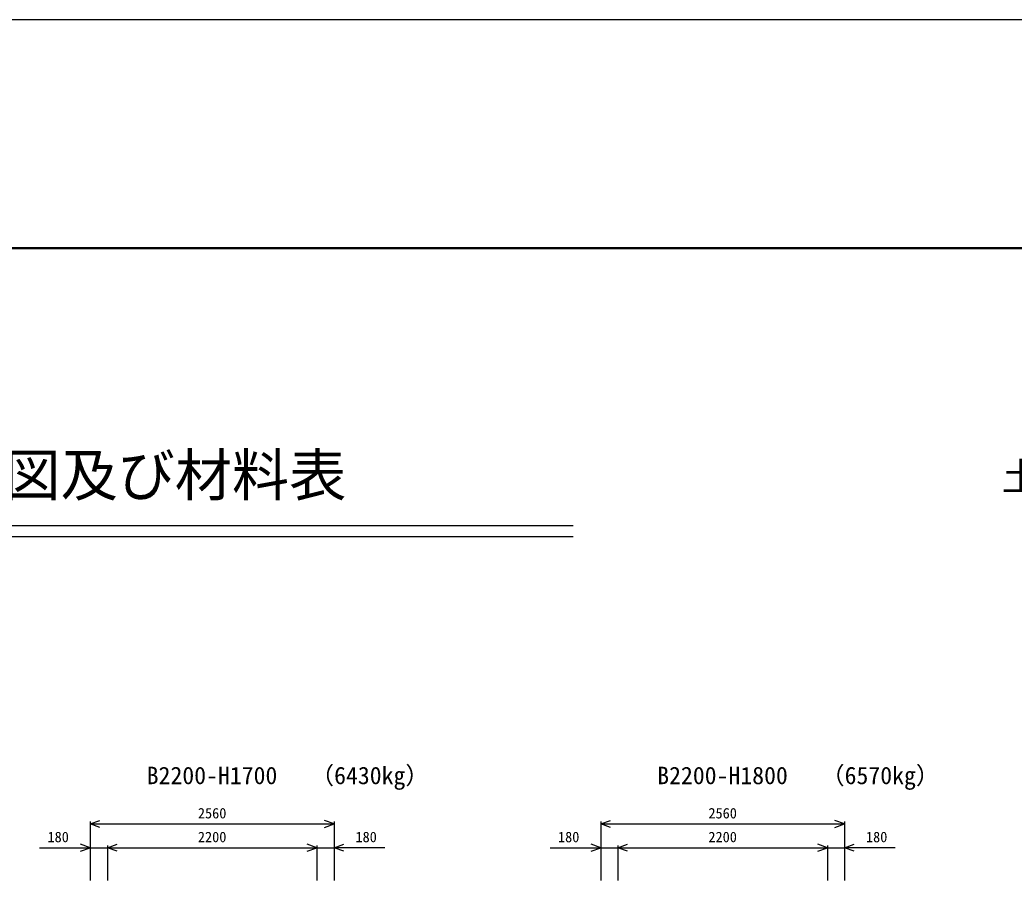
# Model space of a CAD drawing. Units: millimetres, scale not verified. Extents: x -100800 to 100800, y -35640 to 35640.
# Drawn here: x 54620 to 65059, y 26539 to 35640 of the extents above; entities that cross this region are included whole.
import ezdxf
from ezdxf.enums import TextEntityAlignment as Align

# ---------------------------------------------------------------- set-up
doc = ezdxf.new("R2010")
doc.units = ezdxf.units.MM
doc.header["$LTSCALE"] = 120
for name, color, linetype, lineweight in [('0-0_DIM', 7, 'Continuous', 25), ('0-1_Defpoints', 5, 'Continuous', 25), ('0-7_TXT', 7, 'Continuous', 25), ('0-8_WAKU', 3, 'Continuous', 25)]:
    doc.layers.add(name, color=color, linetype=linetype, lineweight=lineweight)
doc.styles.add('ＭＳ ゴシック', font='')
doc.styles.get('ＭＳ ゴシック').set_extended_font_data('MS Gothic')

msp = doc.modelspace()

# ---------------------------------------------------------------- linework, layer by layer
at = {"layer": '0-0_DIM'}
for p, q in [((55359.1, 27216.6), (55359.1, 26598)), ((55359.1, 27192.6), (57919.1, 27192.6)), ((57919.1, 27216.6), (57919.1, 26598)), ((60719.1, 27216.6), (60719.1, 26598)), ((60719.1, 27192.6), (63279.1, 27192.6)), ((63279.1, 27216.6), (63279.1, 26598)), ((54826.4, 26942.6), (55359.1, 26942.6)), ((55539.1, 26966.6), (55539.1, 26598)), ((57739.1, 26966.6), (57739.1, 26598)), ((58451.8, 26942.6), (57919.1, 26942.6)), ((60186.4, 26942.6), (60719.1, 26942.6)), ((60899.1, 26966.6), (60899.1, 26598)), ((63099.1, 26966.6), (63099.1, 26598)), ((63811.8, 26942.6), (63279.1, 26942.6))]:
    msp.add_line(p, q, dxfattribs=at)
for points in [[(55460.6, 27155.7), (55359.1, 27192.6), (55460.6, 27229.6)], [(57817.6, 27155.7), (57919.1, 27192.6), (57817.6, 27229.6)], [(60820.6, 27155.7), (60719.1, 27192.6), (60820.6, 27229.6)], [(63177.6, 27155.7), (63279.1, 27192.6), (63177.6, 27229.6)], [(55257.6, 26905.7), (55359.1, 26942.6), (55257.6, 26979.6)], [(55359.1, 26942.6), (55539.1, 26942.6), (57739.1, 26942.6), (57919.1, 26942.6)], [(55640.6, 26905.7), (55539.1, 26942.6), (55640.6, 26979.6)], [(57637.6, 26905.7), (57739.1, 26942.6), (57637.6, 26979.6)], [(58020.6, 26905.7), (57919.1, 26942.6), (58020.6, 26979.6)], [(60617.6, 26905.7), (60719.1, 26942.6), (60617.6, 26979.6)], [(60719.1, 26942.6), (60899.1, 26942.6), (63099.1, 26942.6), (63279.1, 26942.6)], [(61000.6, 26905.7), (60899.1, 26942.6), (61000.6, 26979.6)], [(62997.6, 26905.7), (63099.1, 26942.6), (62997.6, 26979.6)], [(63380.6, 26905.7), (63279.1, 26942.6), (63380.6, 26979.6)]]:
    msp.add_lwpolyline(points, dxfattribs=at)
at = {"layer": '0-1_Defpoints'}
msp.add_lwpolyline([(0, -35640), (100800, -35640), (100800, 35640), (0, 35640)], close=True, dxfattribs=at)
at = {"layer": '0-7_TXT'}
for p, q in [((40369.8, 30326.4), (60430.2, 30326.4)), ((40369.8, 30211.2), (60430.2, 30211.2))]:
    msp.add_line(p, q, dxfattribs=at)
at = {"layer": '0-8_WAKU', "lineweight": 50}
msp.add_lwpolyline([(2400, -33240), (98400, -33240), (98400, 33240), (2400, 33240)], close=True, dxfattribs=at)

# ---------------------------------------------------------------- texts
at = {"layer": '0-0_DIM', "style": 'ＭＳ ゴシック'}
for s, p in [('2560', (56489.1, 27217.6)), ('2560', (61849.1, 27217.6)), ('180', (54909.8, 26967.6)), ('2200', (56489.1, 26967.6)), ('180', (58143.4, 26967.6)), ('180', (60269.8, 26967.6)), ('2200', (61849.1, 26967.6)), ('180', (63503.4, 26967.6))]:
    msp.add_text(s, height=110, dxfattribs=at).set_placement(p, align=Align.BOTTOM_LEFT)
at = {"layer": '0-7_TXT', "style": 'ＭＳ ゴシック'}
for s, height, p in [('ボックスカルバート T-25（協会型）\u3000断面図及び材料表', 439.9, (42750, 30506.4)), ('土被り：最小0.2m\u3000最大3.0m', 293.3, (64930.1, 30606.4)), ('B2200-H1700', 183.3, (55951.6, 27555.3)), ('（6430kg）', 183.3, (57669.3, 27555.3)), ('B2200-H1800', 183.3, (61311.6, 27555.3)), ('（6570kg）', 183.3, (63029.3, 27555.3))]:
    msp.add_text(s, height=height, dxfattribs=at).set_placement(p, align=Align.BOTTOM_LEFT)

doc.saveas('drawing.dxf')
